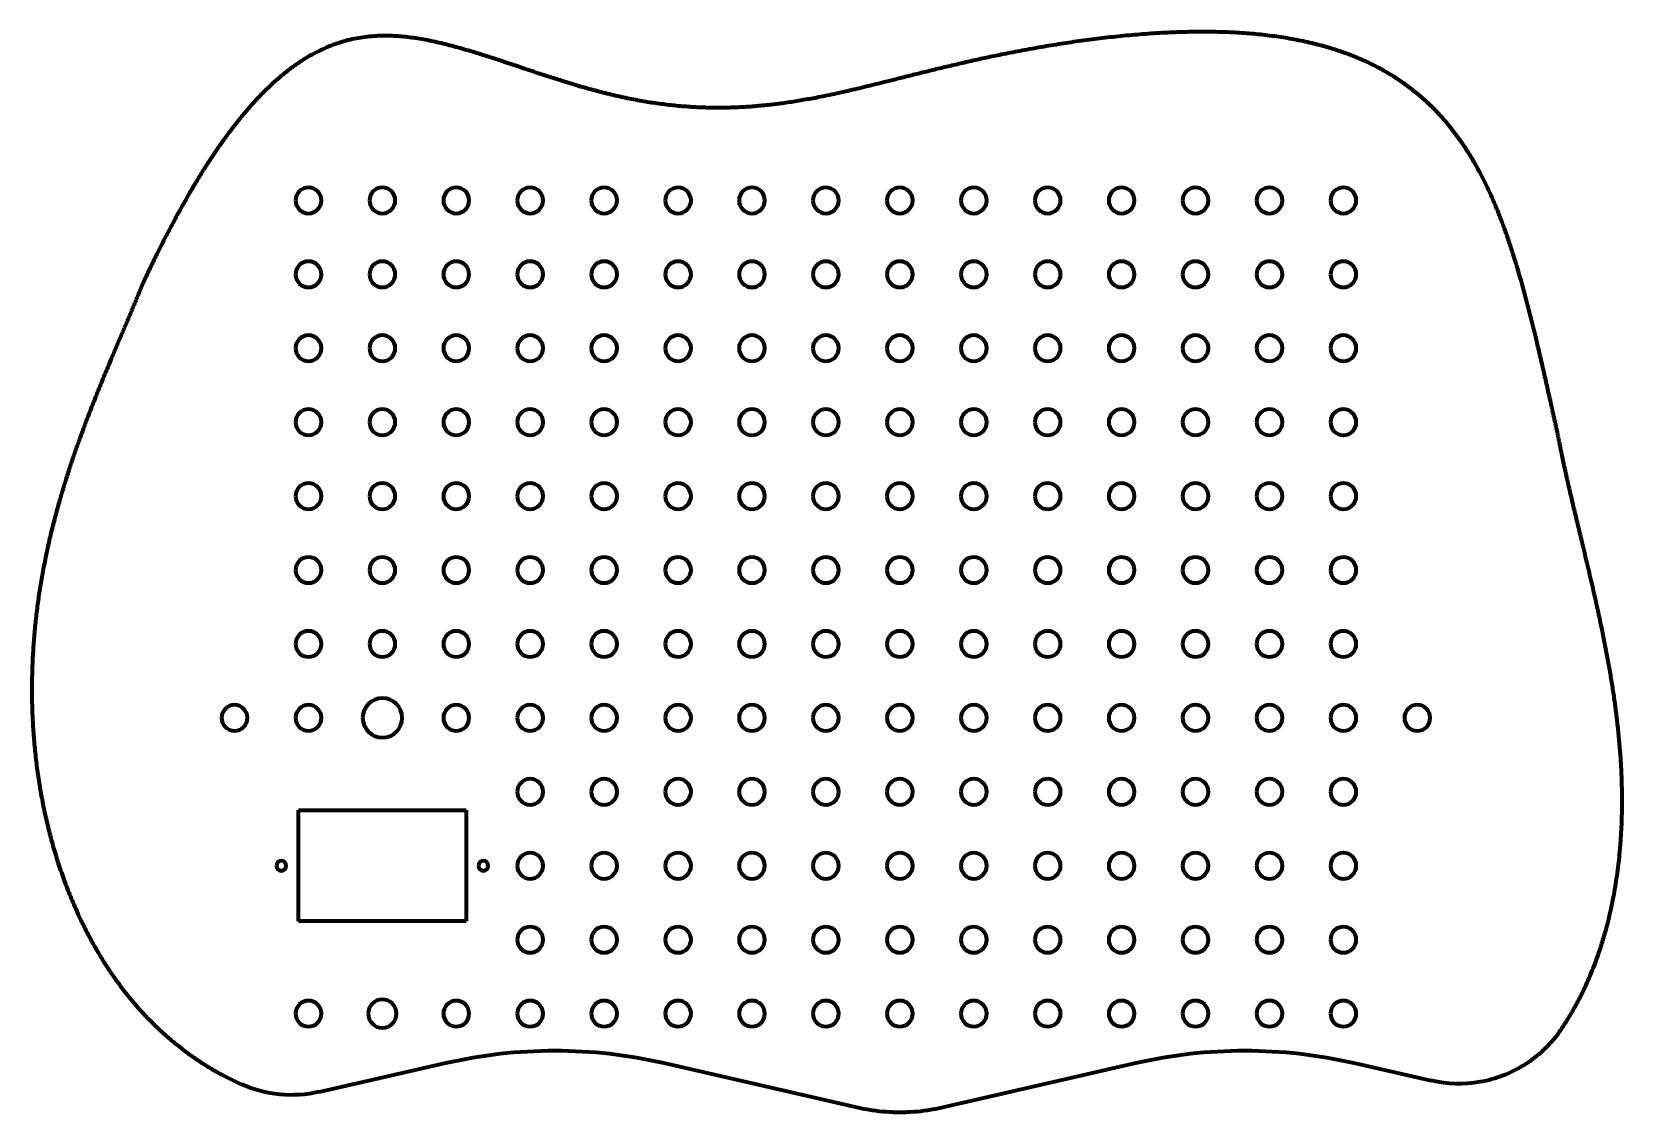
# Model space of a CAD drawing. Header units: millimetres. Extents: x 157 to 802, y 244 to 682.
import ezdxf

# ---------------------------------------------------------------- set-up
doc = ezdxf.new("R2010")
doc.units = ezdxf.units.MM
doc.header["$LTSCALE"] = 0.75
doc.layers.add('Visibile', color=7, linetype='Continuous', lineweight=70)

msp = doc.modelspace()

# ---------------------------------------------------------------- linework, layer by layer
at = {"layer": 'Visibile', "extrusion": (0, 1, 0)}
for p, q in [((264.87, 321.23, 4), (264.87, 366.23, 4)), ((264.87, 366.23, 4), (332.87, 366.23, 4)), ((332.87, 366.23, 4), (332.87, 321.23, 4)), ((332.87, 321.23, 4), (264.87, 321.23, 4)), ((273.23, 251.96, 4), (324.64, 263.73, 4)), ((413.11, 263.73, 4), (494.94, 244.99, 4)), ((522.8, 244.99, 4), (604.64, 263.73, 4)), ((693.11, 263.73, 4), (724.56, 256.53, 4)), ((506.1, 243.73, 4), (511.64, 243.73, 4))]:
    msp.add_line(p, q, dxfattribs=at)
at = {"layer": 'Visibile', "extrusion": (1e-16, 0, -1)}
for centre, radius in [((-268.87, 613.73, -4), 5.25), ((-298.87, 613.73, -4), 5.25), ((-328.87, 613.73, -4), 5.25), ((-358.87, 613.73, -4), 5.25), ((-388.87, 613.73, -4), 5.25), ((-418.87, 613.73, -4), 5.25), ((-448.87, 613.73, -4), 5.25), ((-478.87, 613.73, -4), 5.25), ((-508.87, 613.73, -4), 5.25), ((-538.87, 613.73, -4), 5.25), ((-568.87, 613.73, -4), 5.25), ((-598.87, 613.73, -4), 5.25), ((-628.87, 613.73, -4), 5.25), ((-658.87, 613.73, -4), 5.25), ((-688.87, 613.73, -4), 5.25), ((-268.87, 583.73, -4), 5.25), ((-298.87, 583.73, -4), 5.25), ((-328.87, 583.73, -4), 5.25), ((-358.87, 583.73, -4), 5.25), ((-388.87, 583.73, -4), 5.25), ((-418.87, 583.73, -4), 5.25), ((-448.87, 583.73, -4), 5.25), ((-478.87, 583.73, -4), 5.25), ((-508.87, 583.73, -4), 5.25), ((-538.87, 583.73, -4), 5.25), ((-568.87, 583.73, -4), 5.25), ((-598.87, 583.73, -4), 5.25), ((-628.87, 583.73, -4), 5.25), ((-658.87, 583.73, -4), 5.25), ((-688.87, 583.73, -4), 5.25), ((-268.87, 553.73, -4), 5.25), ((-298.87, 553.73, -4), 5.25), ((-328.87, 553.73, -4), 5.25), ((-358.87, 553.73, -4), 5.25), ((-388.87, 553.73, -4), 5.25), ((-418.87, 553.73, -4), 5.25), ((-448.87, 553.73, -4), 5.25), ((-478.87, 553.73, -4), 5.25), ((-508.87, 553.73, -4), 5.25), ((-538.87, 553.73, -4), 5.25), ((-568.87, 553.73, -4), 5.25), ((-598.87, 553.73, -4), 5.25), ((-628.87, 553.73, -4), 5.25), ((-658.87, 553.73, -4), 5.25), ((-688.87, 553.73, -4), 5.25), ((-268.87, 523.73, -4), 5.25), ((-298.87, 523.73, -4), 5.25), ((-328.87, 523.73, -4), 5.25), ((-358.87, 523.73, -4), 5.25), ((-388.87, 523.73, -4), 5.25), ((-418.87, 523.73, -4), 5.25), ((-448.87, 523.73, -4), 5.25), ((-478.87, 523.73, -4), 5.25), ((-508.87, 523.73, -4), 5.25), ((-538.87, 523.73, -4), 5.25), ((-568.87, 523.73, -4), 5.25), ((-598.87, 523.73, -4), 5.25), ((-628.87, 523.73, -4), 5.25), ((-658.87, 523.73, -4), 5.25), ((-688.87, 523.73, -4), 5.25), ((-268.87, 493.73, -4), 5.25), ((-298.87, 493.73, -4), 5.25), ((-328.87, 493.73, -4), 5.25), ((-358.87, 493.73, -4), 5.25), ((-388.87, 493.73, -4), 5.25), ((-418.87, 493.73, -4), 5.25), ((-448.87, 493.73, -4), 5.25), ((-478.87, 493.73, -4), 5.25), ((-508.87, 493.73, -4), 5.25), ((-538.87, 493.73, -4), 5.25), ((-568.87, 493.73, -4), 5.25), ((-598.87, 493.73, -4), 5.25), ((-628.87, 493.73, -4), 5.25), ((-658.87, 493.73, -4), 5.25), ((-688.87, 493.73, -4), 5.25), ((-268.87, 463.73, -4), 5.25), ((-298.87, 463.73, -4), 5.25), ((-328.87, 463.73, -4), 5.25), ((-358.87, 463.73, -4), 5.25), ((-388.87, 463.73, -4), 5.25), ((-418.87, 463.73, -4), 5.25), ((-448.87, 463.73, -4), 5.25), ((-478.87, 463.73, -4), 5.25), ((-508.87, 463.73, -4), 5.25), ((-538.87, 463.73, -4), 5.25), ((-568.87, 463.73, -4), 5.25), ((-598.87, 463.73, -4), 5.25), ((-628.87, 463.73, -4), 5.25), ((-658.87, 463.73, -4), 5.25), ((-688.87, 463.73, -4), 5.25), ((-268.87, 433.73, -4), 5.25), ((-298.87, 433.73, -4), 5.25), ((-328.87, 433.73, -4), 5.25), ((-358.87, 433.73, -4), 5.25), ((-388.87, 433.73, -4), 5.25), ((-418.87, 433.73, -4), 5.25), ((-448.87, 433.73, -4), 5.25), ((-478.87, 433.73, -4), 5.25), ((-508.87, 433.73, -4), 5.25), ((-538.87, 433.73, -4), 5.25), ((-568.87, 433.73, -4), 5.25), ((-598.87, 433.73, -4), 5.25), ((-628.87, 433.73, -4), 5.25), ((-658.87, 433.73, -4), 5.25), ((-688.87, 433.73, -4), 5.25), ((-238.87, 403.73, -4), 5.25), ((-268.87, 403.73, -4), 5.25), ((-298.87, 403.73, -4), 8), ((-328.87, 403.73, -4), 5.25), ((-358.87, 403.73, -4), 5.25), ((-388.87, 403.73, -4), 5.25), ((-418.87, 403.73, -4), 5.25), ((-448.87, 403.73, -4), 5.25), ((-478.87, 403.73, -4), 5.25), ((-508.87, 403.73, -4), 5.25), ((-538.87, 403.73, -4), 5.25), ((-568.87, 403.73, -4), 5.25), ((-598.87, 403.73, -4), 5.25), ((-628.87, 403.73, -4), 5.25), ((-658.87, 403.73, -4), 5.25), ((-688.87, 403.73, -4), 5.25), ((-718.87, 403.73, -4), 5.25), ((-358.87, 373.73, -4), 5.25), ((-388.87, 373.73, -4), 5.25), ((-418.87, 373.73, -4), 5.25), ((-448.87, 373.73, -4), 5.25), ((-478.87, 373.73, -4), 5.25), ((-508.87, 373.73, -4), 5.25), ((-538.87, 373.73, -4), 5.25), ((-568.87, 373.73, -4), 5.25), ((-598.87, 373.73, -4), 5.25), ((-628.87, 373.73, -4), 5.25), ((-658.87, 373.73, -4), 5.25), ((-688.87, 373.73, -4), 5.25), ((-358.87, 343.73, -4), 5.25), ((-388.87, 343.73, -4), 5.25), ((-418.87, 343.73, -4), 5.25), ((-448.87, 343.73, -4), 5.25), ((-478.87, 343.73, -4), 5.25), ((-508.87, 343.73, -4), 5.25), ((-538.87, 343.73, -4), 5.25), ((-568.87, 343.73, -4), 5.25), ((-598.87, 343.73, -4), 5.25), ((-628.87, 343.73, -4), 5.25), ((-658.87, 343.73, -4), 5.25), ((-688.87, 343.73, -4), 5.25), ((-257.87, 343.73, -4), 2), ((-339.87, 343.73, -4), 2), ((-358.87, 313.73, -4), 5.25), ((-388.87, 313.73, -4), 5.25), ((-418.87, 313.73, -4), 5.25), ((-448.87, 313.73, -4), 5.25), ((-478.87, 313.73, -4), 5.25), ((-508.87, 313.73, -4), 5.25), ((-538.87, 313.73, -4), 5.25), ((-568.87, 313.73, -4), 5.25), ((-598.87, 313.73, -4), 5.25), ((-628.87, 313.73, -4), 5.25), ((-658.87, 313.73, -4), 5.25), ((-688.87, 313.73, -4), 5.25), ((-268.87, 283.73, -4), 5.25), ((-298.87, 283.73, -4), 5.75), ((-328.87, 283.73, -4), 5.25), ((-358.87, 283.73, -4), 5.25), ((-388.87, 283.73, -4), 5.25), ((-418.87, 283.73, -4), 5.25), ((-448.87, 283.73, -4), 5.25), ((-478.87, 283.73, -4), 5.25), ((-508.87, 283.73, -4), 5.25), ((-538.87, 283.73, -4), 5.25), ((-568.87, 283.73, -4), 5.25), ((-598.87, 283.73, -4), 5.25), ((-628.87, 283.73, -4), 5.25), ((-658.87, 283.73, -4), 5.25), ((-688.87, 283.73, -4), 5.25)]:
    msp.add_circle(centre, radius, dxfattribs=at)
for centre, radius, start, end in [((-368.87, 70.55, -4), 198.18, 77.10243, 102.89757), ((-648.87, 70.55, -4), 198.18, 77.10243, 102.89757), ((-506.1, 293.73, -4), 50, 270, 282.89757), ((-511.64, 293.73, -4), 50, 257.10243, 270)]:
    msp.add_arc(centre, radius, start, end, dxfattribs=at)
at = {"layer": 'Visibile'}
for points, degree, knots in [([(776.04, 518.18, 4), (773.86, 528.12, 4), (769.49, 547.78, 4), (762.92, 576.61, 4), (752.92, 612.88, 4), (732.44, 650.17, 4), (698.87, 674.98, 4), (650.7, 684.77, 4), (594.68, 681.5, 4), (546.89, 673.05, 4), (508.96, 663.33, 4), (478.11, 655.27, 4), (448.65, 650.55, 4), (416.69, 650.66, 4), (384.08, 657.39, 4), (351.26, 669.03, 4), (318.56, 680.3, 4), (286.18, 684.18, 4), (254.59, 667.15, 4), (231.06, 636.45, 4), (215.31, 608.39, 4), (205.93, 589.3, 4), (201.57, 579.91, 4)], 5, [-1, -1, -1, -1, -1, -1, -0.95, -0.9, -0.85, -0.8, -0.75, -0.7, -0.65, -0.6, -0.55, -0.5, -0.45, -0.4, -0.35, -0.3, -0.25, -0.2, -0.15, -0.1002982, -0.1002982, -0.1002982, -0.1002982, -0.1002982, -0.1002982]), ([(201.57, 579.91, 4), (200.17, 576.45, 4), (195.5, 565.14, 4), (187.14, 545.69, 4), (175.05, 517.04, 4), (161.74, 476.6, 4), (154.18, 426.01, 4), (157.22, 372.58, 4), (172.31, 321.98, 4), (194.31, 287.91, 4), (216.25, 268.51, 4), (233.06, 258.89, 4), (241.7, 255.03, 4)], 5, [-0.1876213, -0.1876213, -0.1876213, -0.1876213, -0.1876213, -0.1876213, -0.1777778, -0.1555556, -0.1333333, -0.1111111, -0.0888889, -0.0666667, -0.0444444, -0.0238037, -0.0238037, -0.0238037, -0.0238037, -0.0238037, -0.0238037]), ([(776.48, 276.31, 4), (780.75, 282.31, 4), (788.55, 295.59, 4), (797.64, 318.68, 4), (803.93, 353.92, 4), (801.98, 400.95, 4), (793.58, 444.06, 4), (785.29, 476.68, 4), (779.85, 499.49, 4), (777.01, 513.2, 4), (776.04, 518.18, 4)], 5, [-0.9551798, -0.9551798, -0.9551798, -0.9551798, -0.9551798, -0.9551798, -0.9333333, -0.9111111, -0.8888889, -0.8666667, -0.8444444, -0.8316538, -0.8316538, -0.8316538, -0.8316538, -0.8316538, -0.8316538]), ([(776.48, 276.31, 4), (772.71, 271, 4), (767.94, 266.48, 4), (756.94, 259.52, 4), (750.8, 257.15, 4), (737.82, 254.86, 4), (731.07, 255.04, 4), (724.56, 256.53, 4)], 3, [0, 0, 0, 0, 1.953222, 1.953222, 3.906445, 3.906445, 5.909759, 5.909759, 5.909759, 5.909759]), ([(273.23, 251.96, 4), (267.98, 250.76, 4), (262.57, 250.41, 4), (251.85, 251.45, 4), (246.61, 252.84, 4), (241.7, 255.03, 4)], 3, [0, 0, 0, 0, 1.615182, 1.615182, 3.230365, 3.230365, 3.230365, 3.230365])]:
    msp.add_open_spline(points, degree=degree, knots=knots, dxfattribs=at)

doc.saveas('drawing.dxf')
